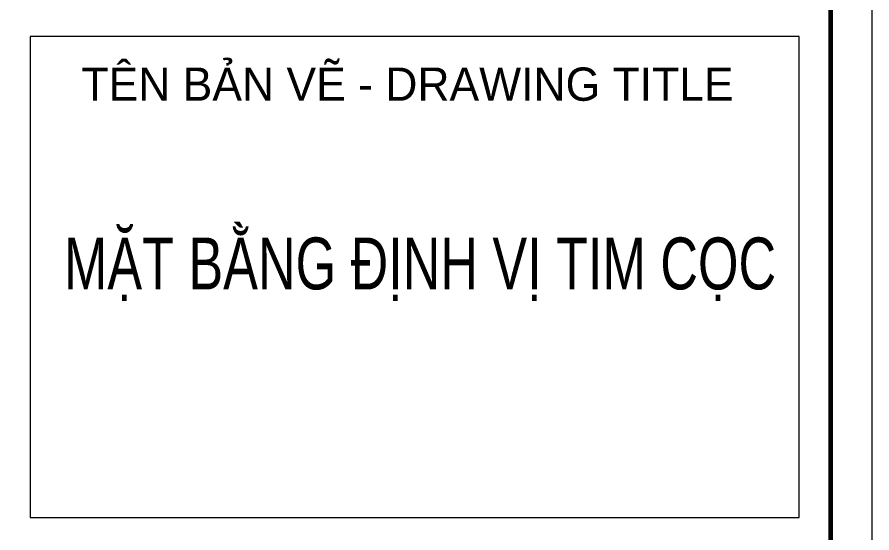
# Model space of a CAD drawing. Header units: inches. Extents: x 541671 to 837720, y 76128 to 1008472.
# Drawn here: x 814919 to 837720, y 740036 to 753807 of the extents above; entities that cross this region are included whole.
import ezdxf
from ezdxf.enums import TextEntityAlignment as Align

# ---------------------------------------------------------------- set-up
doc = ezdxf.new("R2010")
doc.units = ezdxf.units.IN
doc.header["$MEASUREMENT"] = 0
doc.layers.get('0').update_dxf_attribs({"lineweight": 18})
doc.layers.add('Khungten_LCDI', color=7, linetype='Continuous')
doc.layers.add('LC Net thay', color=7, linetype='Continuous', lineweight=25)
doc.layers.add('LC Text1', color=3, linetype='Continuous', lineweight=20)
doc.styles.add('Khungten', font='VHAVAN_2.TTF', dxfattribs={"width": 0.8, "height": 5000})
doc.styles.add('Title', font='VHAVAN_2.TTF', dxfattribs={"width": 0.8})

# ---------------------------------------------------------------- blocks, each defined once
blk = doc.blocks.new('lcdi fix')
at = {"layer": 'Defpoints', "lineweight": 0}
blk.add_lwpolyline([(-1199.999999582767, -14849.99999999255), (-1199.999999582767, 14849.99999999255), (40799.99891111255, 14849.99999999255), (40799.99891111255, -14849.99999999255)], close=True, dxfattribs=at)
at = {"layer": 'Khungten_LCDI', "color": 5, "lineweight": 25}
blk.add_line((40599.99891117215, -14649.99999999255), (40599.99891117215, 14649.99999999255), dxfattribs=at)
at = {"layer": 'Khungten_LCDI', "color": 5, "lineweight": 60}
blk.add_lwpolyline([(0, -14649.99999999255), (0, 14649.99999999255), (40599.99891117215, 14649.99999999255), (40599.99891117215, -14649.99999999255)], close=True, dxfattribs=at)
at = {"layer": 'Khungten_LCDI', "color": 9, "lineweight": 15}
blk.add_lwpolyline([(36750.02493607998, -9983.355726711452), (40449.99971687794, -9983.355726711452), (40449.99971687794, -7667.313498102129), (36750.02493607998, -7667.313498102129)], close=True, dxfattribs=at)
at = {"color": 7, "style": 'Khungten'}
blk.add_text('tªn b¶n vÏ - drawing title', height=159.9999958502171, dxfattribs=at).set_placement((38565.57105228305, -7977.244468249381), align=Align.CENTER)
at = {"color": 7, "style": 'Khungten', "width": 0.8}
for tag, p in [('REVISION', (39498.75262445211, -10746.30395446718)), ('NGAYHT', (39546.07413610816, -11609.37091637403))]:
    blk.add_attdef(tag, text='', height=199.998925739526, dxfattribs=at).set_placement(p, align=Align.CENTER)
at = {"layer": 'LC Text1', "style": 'Title', "width": 1.824645990402025}
for tag, p, p2 in [('TENBANVE1', (36912.6576448679, -8885.760238945484), (40339.14494544268, -8885.760238945484)), ('TENBANVE2', (36912.6576448679, -9562.465564332902), (40339.14494544268, -9562.465564332902))]:
    blk.add_attdef(tag, text='', height=249.9999935159641, dxfattribs=at).set_placement(p, p2, align=Align.FIT)
at = {"layer": 'LC Text1', "style": 'Title', "width": 0.7}
blk.add_attdef('SOBANVE', text='', height=249.9999935159641, dxfattribs=at).set_placement((39561.98223525286, -13896.18071823567), align=Align.CENTER)

msp = doc.modelspace()

# ---------------------------------------------------------------- block references
at = {"layer": 'LC Net thay'}
ref = msp.add_blockref('lcdi fix', (611524.8328397584, 795799.3944696997), dxfattribs=dict(at, xscale=5.543999978195854, yscale=5.543999978195854, zscale=5.543999978195854))
ref.add_attrib('TENBANVE1', 'mÆt b»ng ®Þnh vÞ tim cäc', dxfattribs={"layer": 'LC Text1', "height": 1385.999958601469, "style": 'Title', "width": 0.7321647311692674}).set_placement((816168.6060180583, 746536.7398987318), (835165.0515377223, 746536.7398987318), align=Align.FIT)

doc.saveas('drawing.dxf')
